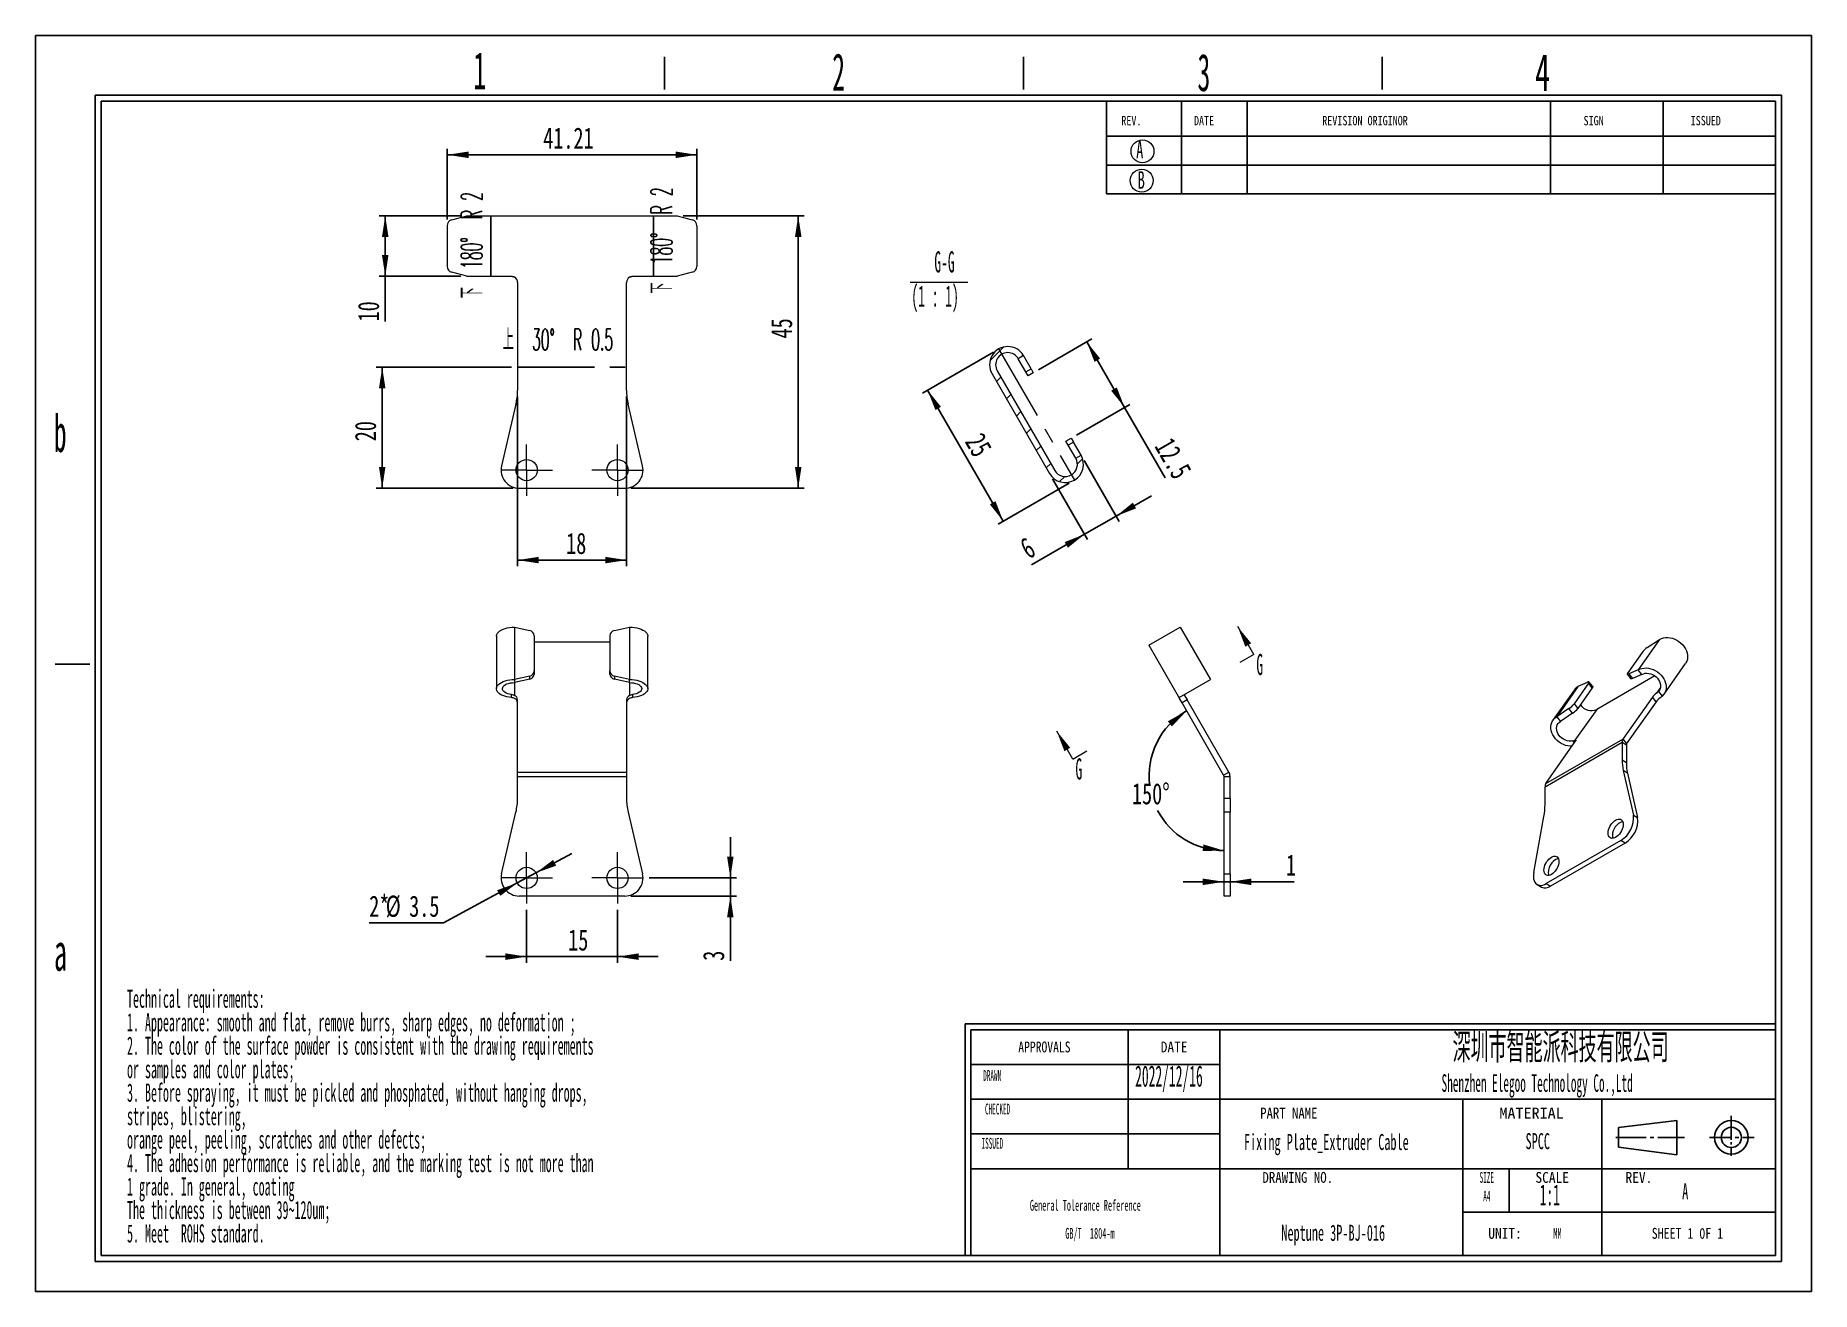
# Model space of a CAD drawing. Header units: millimetres. Extents: x 2 to 295, y 1 to 209.
import ezdxf

# ---------------------------------------------------------------- set-up
doc = ezdxf.new("R2010")
doc.units = ezdxf.units.MM
doc.linetypes.add('CENTER', pattern=[10.16, 6.35, -1.27, 1.27, -1.27])
doc.linetypes.add('CENTERX2', pattern=[20.32, 12.7, -2.54, 2.54, -2.54])
doc.layers.add('DIM', color=5, linetype='Continuous')
doc.layers.add('SLD-0', color=179, linetype='Continuous')
doc.layers.add('中心线', color=1, linetype='CENTER', lineweight=15)
doc.styles.add('SLDTEXTSTYLE0', font='TXT', dxfattribs={"width": 0.56})
doc.styles.add('SLDTEXTSTYLE1', font='TXT', dxfattribs={"width": 0.469})
doc.styles.add('SLDTEXTSTYLE10', font='TXT', dxfattribs={"width": 1.089})
doc.styles.add('SLDTEXTSTYLE11', font='TXT', dxfattribs={"width": 0.56, "bigfont": 'bigfont'})
doc.styles.add('SLDTEXTSTYLE12', font='TXT', dxfattribs={"width": 0.805625})
doc.styles.add('SLDTEXTSTYLE13', font='TXT', dxfattribs={"width": 0.7})
doc.styles.add('SLDTEXTSTYLE14', font='TXT', dxfattribs={"width": 0.480923, "bigfont": 'bigfont'})
doc.styles.add('SLDTEXTSTYLE15', font='TXT', dxfattribs={"width": 0.481917, "bigfont": 'bigfont'})
doc.styles.add('SLDTEXTSTYLE2', font='TXT', dxfattribs={"width": 0.484})
doc.styles.add('SLDTEXTSTYLE3', font='TXT', dxfattribs={"width": 0.40535})
doc.styles.add('SLDTEXTSTYLE4', font='TXT', dxfattribs={"width": 0.6})
doc.styles.add('SLDTEXTSTYLE5', font='TXT', dxfattribs={"width": 0.5025})
doc.styles.add('SLDTEXTSTYLE6', font='TXT', dxfattribs={"width": 0.9075})
doc.styles.add('SLDTEXTSTYLE7', font='TXT', dxfattribs={"width": 0.870455})
doc.styles.add('SLDTEXTSTYLE8', font='TXT', dxfattribs={"width": 0.7865})
doc.styles.add('SLDTEXTSTYLE9', font='TXT', dxfattribs={"width": 0.862222})
doc.dimstyles.new('SLDDIMSTYLE0', dxfattribs={"dimtxt": 3.5, "dimasz": 3.5, "dimexe": 0, "dimexo": 0.0625, "dimgap": 0.875, "dimtad": 2, "dimrnd": 1e-09, "dimzin": 12, "dimdsep": 46, "dimtxsty": 'SLDTEXTSTYLE1', "dimsah": 1, "dimcen": 0.09, "dimadec": 0, "dimazin": 3, "dimtfac": 1, "dimtmove": 0, "dimatfit": 0, "dimfxl": 0, "dimfrac": 2, "dimtolj": 1, "dimtzin": 12, "dimarcsym": 0})
doc.dimstyles.new('SLDDIMSTYLE1', dxfattribs={"dimtxt": 3.5, "dimasz": 3.5, "dimexe": 0, "dimexo": 0.0625, "dimgap": 0.875, "dimtad": 0, "dimtih": 1, "dimtoh": 1, "dimrnd": 1e-09, "dimzin": 12, "dimdsep": 46, "dimtxsty": 'SLDTEXTSTYLE1', "dimsah": 1, "dimcen": 0, "dimadec": 0, "dimazin": 3, "dimtfac": 1, "dimtmove": 0, "dimatfit": 3, "dimfxl": 0, "dimfrac": 2, "dimtolj": 1, "dimtzin": 12, "dimarcsym": 0})
doc.dimstyles.new('SLDDIMSTYLE2', dxfattribs={"dimtxt": 3.5, "dimasz": 3.5, "dimexe": 0, "dimexo": 0.0625, "dimgap": 0.875, "dimtad": 0, "dimtih": 1, "dimtoh": 1, "dimdec": 4, "dimzin": 12, "dimdsep": 46, "dimtxsty": 'SLDTEXTSTYLE1', "dimsah": 1, "dimcen": 0.09, "dimadec": 1, "dimazin": 3, "dimtfac": 1, "dimtdec": 1, "dimtofl": 0, "dimtmove": 0, "dimatfit": 3, "dimfxl": 0, "dimfrac": 2, "dimtolj": 1, "dimtzin": 12, "dimarcsym": 0})
doc.dimstyles.new('SLDDIMSTYLE3', dxfattribs={"dimtxt": 3.5, "dimasz": 3.5, "dimexe": 0, "dimexo": 0.0625, "dimgap": 0.875, "dimtad": 2, "dimrnd": 1e-09, "dimzin": 12, "dimdsep": 46, "dimtxsty": 'SLDTEXTSTYLE1', "dimsah": 1, "dimcen": 0.09, "dimadec": 0, "dimazin": 3, "dimtfac": 1, "dimtofl": 0, "dimtmove": 0, "dimatfit": 3, "dimfxl": 0, "dimfrac": 2, "dimtolj": 1, "dimtzin": 12, "dimarcsym": 0})

# ---------------------------------------------------------------- blocks, each defined once
blk = doc.blocks.new('SW_NOTE_0')
at = {"layer": 'SLD-0', "color": 0, "char_height": 3, "attachment_point": 1, "style": 'SLDTEXTSTYLE2'}
for s, insert in [('Technical requirements:', (0, 3.87)), ('1. Appearance: smooth and flat, remove burrs, sharp edges, no deformation ;', (0, -0.01)), ('2. The color of the surface powder is consistent with the drawing requirements', (0, -3.88)), ('or samples and color plates;', (0, -7.76)), ('3. Before spraying, it must be pickled and phosphated, without hanging drops,', (0, -11.63)), ('stripes, blistering,', (0, -15.51)), ('orange peel, peeling, scratches and other defects;', (0, -19.38)), ('4. The adhesion performance is reliable, and the marking test is not more than', (0, -23.26)), ('1 grade. In general, coating', (0, -27.13)), ('The thickness is between 39~120um;', (0, -31.01)), ('5. Meet  ROHS standard.', (0, -34.88))]:
    blk.add_mtext(s, dxfattribs=dict(at, insert=insert))
blk = doc.blocks.new('SW_NOTE_1')
at = {"layer": 'SLD-0', "color": 0, "char_height": 1.7927, "attachment_point": 2, "style": 'SLDTEXTSTYLE2'}
for s, insert in [('General Tolerance Reference', (12.75, 2.31)), ('GB/T  1804-m', (13.51, -2.32))]:
    blk.add_mtext(s, dxfattribs=dict(at, insert=insert))
blk = doc.blocks.new('_D')
at = {"layer": 'DIM'}
for p, q in [((82.92, 64.33), (82.92, 55.58)), ((97.92, 64.33), (97.92, 55.58)), ((82.92, 56.58), (76.19, 56.58)), ((82.92, 56.58), (97.92, 56.58)), ((97.92, 56.58), (104.65, 56.58))]:
    blk.add_line(p, q, dxfattribs=at)
for points in [[(82.92, 56.58), (79.42, 57.12), (79.42, 56.04)], [(97.92, 56.58), (101.42, 56.04), (101.42, 57.12)]]:
    blk.add_solid(points, dxfattribs=at)
at = {"layer": 'DIM', "insert": (89.78, 61.09), "char_height": 3.5, "attachment_point": 1, "style": 'SLDTEXTSTYLE13'}
blk.add_mtext('15', dxfattribs=at)
blk = doc.blocks.new('_D_1')
at = {"layer": 'DIM'}
for p, q in [((84.46, 70.41), (90.38, 73.61)), ((84.46, 70.41), (81.38, 68.75)), ((81.38, 68.75), (69.19, 62.15)), ((69.19, 62.15), (56.92, 62.15))]:
    blk.add_line(p, q, dxfattribs=at)
for points in [[(84.46, 70.41), (87.79, 71.6), (87.28, 72.55)], [(81.38, 68.75), (78.05, 67.55), (78.56, 66.61)]]:
    blk.add_solid(points, dxfattribs=at)
at = {"layer": 'DIM', "char_height": 3.5, "attachment_point": 1, "style": 'SLDTEXTSTYLE13'}
for s, insert in [('2*', (56.92, 66.66)), ('%%c', (59.65, 66.66)), ('3.5', (63.52, 66.66))]:
    blk.add_mtext(s, dxfattribs=dict(at, insert=insert))
blk = doc.blocks.new('_D_2')
at = {"layer": 'DIM'}
for p, q in [((116.56, 69.58), (116.56, 76.31)), ((103.17, 69.58), (117.56, 69.58)), ((116.56, 69.58), (116.56, 66.58)), ((100.14, 66.58), (117.56, 66.58)), ((116.56, 66.58), (116.56, 55.9))]:
    blk.add_line(p, q, dxfattribs=at)
for points in [[(116.56, 69.58), (117.09, 73.08), (116.02, 73.08)], [(116.56, 66.58), (116.02, 63.08), (117.09, 63.08)]]:
    blk.add_solid(points, dxfattribs=at)
at = {"layer": 'DIM', "insert": (112.04, 55.9), "char_height": 3.5, "attachment_point": 1, "rotation": 90, "style": 'SLDTEXTSTYLE13'}
blk.add_mtext('3', dxfattribs=at)
blk = doc.blocks.new('SW_CENTERMARKSYMBOL_0')
at = {"layer": '中心线', "color": 0}
for p, q in [((0, 2.5), (0, 4.25)), ((-2.5, 0), (-4.25, 0)), ((0, 0), (-2.5, 0)), ((0, 0), (0, 2.5)), ((0, 0), (0, -2.5)), ((0, 0), (2.5, 0)), ((2.5, 0), (4.25, 0)), ((0, -2.5), (0, -4.25))]:
    blk.add_line(p, q, dxfattribs=at)
blk = doc.blocks.new('SW_CENTERMARKSYMBOL_1')
at = {"layer": '中心线', "color": 0}
for p, q in [((0, 2.5), (0, 4.25)), ((-2.5, 0), (-4.25, 0)), ((0, 0), (-2.5, 0)), ((0, 0), (0, 2.5)), ((0, 0), (0, -2.5)), ((0, 0), (2.5, 0)), ((2.5, 0), (4.25, 0)), ((0, -2.5), (0, -4.25))]:
    blk.add_line(p, q, dxfattribs=at)
blk = doc.blocks.new('_D_3')
at = {"layer": 'DIM'}
for p, q in [((198.09, 68.94), (191.36, 68.94)), ((199.09, 68.94), (198.09, 68.94)), ((199.09, 68.94), (209.69, 68.94))]:
    blk.add_line(p, q, dxfattribs=at)
for points in [[(198.09, 68.94), (194.59, 69.47), (194.59, 68.4)], [(199.09, 68.94), (202.59, 68.4), (202.59, 69.47)]]:
    blk.add_solid(points, dxfattribs=at)
at = {"layer": 'DIM', "insert": (208.33, 73.45), "char_height": 3.5, "attachment_point": 1, "style": 'SLDTEXTSTYLE13'}
blk.add_mtext('1', dxfattribs=at)
blk = doc.blocks.new('_D_4')
at = {"layer": 'DIM'}
for start, end in [(120, 187.7012), (207.6082, 270)]:
    blk.add_arc((198.09, 86.45), 12.37, start, end, dxfattribs=at)
for points in [[(191.91, 97.16), (188.81, 95.44), (189.48, 94.59)], [(198.09, 74.08), (194.7, 75.1), (194.55, 74.03)]]:
    blk.add_solid(points, dxfattribs=at)
at = {"layer": 'DIM', "insert": (182.89, 85.23), "char_height": 3.5, "attachment_point": 1, "style": 'SLDTEXTSTYLE13'}
blk.add_mtext('150°', dxfattribs=at)
blk = doc.blocks.new('_D_5')
at = {"layer": 'DIM'}
for p, q in [((160.01, 156.41), (148.27, 149.64)), ((161.63, 128.49), (149.13, 150.14)), ((172.51, 134.76), (160.77, 127.99))]:
    blk.add_line(p, q, dxfattribs=at)
for points in [[(149.13, 150.14), (150.42, 146.84), (151.35, 147.37)], [(161.63, 128.49), (160.35, 131.79), (159.42, 131.25)]]:
    blk.add_solid(points, dxfattribs=at)
at = {"layer": 'DIM', "insert": (158.24, 143.38), "char_height": 3.5, "attachment_point": 1, "rotation": 300, "style": 'SLDTEXTSTYLE13'}
blk.add_mtext('25', dxfattribs=at)
blk = doc.blocks.new('_D_6')
at = {"layer": 'DIM'}
for p, q in [((174.97, 138.5), (180.77, 128.45)), ((169.77, 135.5), (175.57, 125.45)), ((180.27, 129.32), (186.1, 132.69)), ((175.07, 126.32), (180.27, 129.32)), ((175.07, 126.32), (166.3, 121.26))]:
    blk.add_line(p, q, dxfattribs=at)
for points in [[(180.27, 129.32), (183.57, 130.6), (183.03, 131.54)], [(175.07, 126.32), (171.77, 125.04), (172.31, 124.1)]]:
    blk.add_solid(points, dxfattribs=at)
at = {"layer": 'DIM', "insert": (164.05, 125.17), "char_height": 3.5, "attachment_point": 1, "rotation": 30, "style": 'SLDTEXTSTYLE13'}
blk.add_mtext('6', dxfattribs=at)
blk = doc.blocks.new('_D_7')
at = {"layer": 'DIM'}
for p, q in [((167.46, 153.5), (176.28, 158.59)), ((181.67, 147.27), (175.42, 158.09)), ((173.71, 142.68), (182.53, 147.77)), ((181.67, 147.27), (188.37, 135.65))]:
    blk.add_line(p, q, dxfattribs=at)
for points in [[(175.42, 158.09), (176.7, 154.79), (177.63, 155.33)], [(181.67, 147.27), (180.38, 150.57), (179.45, 150.03)]]:
    blk.add_solid(points, dxfattribs=at)
at = {"layer": 'DIM', "insert": (189.56, 142.62), "char_height": 3.5, "attachment_point": 1, "rotation": 300, "style": 'SLDTEXTSTYLE13'}
blk.add_mtext('12.5', dxfattribs=at)
blk = doc.blocks.new('SW_NOTE_2')
at = {"color": 0, "linetype": 'Continuous', "lineweight": 0}
blk.add_line((-2.72, -0.57), (6.81, -0.57), dxfattribs=at)
at = {"color": 0, "linetype": 'Continuous', "lineweight": 0, "char_height": 3.5, "attachment_point": 2, "style": 'SLDTEXTSTYLE1'}
for s, insert in [('G-G', (2.93, 4.51)), ('(1 : 1)', (1.38, -1.14))]:
    blk.add_mtext(s, dxfattribs=dict(at, insert=insert))
blk = doc.blocks.new('_D_8')
at = {"layer": 'DIM'}
for p, q in [((108.77, 178.92), (128.77, 178.92)), ((127.77, 133.92), (127.77, 178.92)), ((100.14, 133.92), (128.77, 133.92))]:
    blk.add_line(p, q, dxfattribs=at)
for points in [[(127.77, 178.92), (127.23, 175.42), (128.31, 175.42)], [(127.77, 133.92), (128.31, 137.42), (127.23, 137.42)]]:
    blk.add_solid(points, dxfattribs=at)
at = {"layer": 'DIM', "insert": (123.26, 158.65), "char_height": 3.5, "attachment_point": 1, "rotation": 90, "style": 'SLDTEXTSTYLE13'}
blk.add_mtext('45', dxfattribs=at)
blk = doc.blocks.new('_D_9')
at = {"layer": 'DIM'}
for p, q in [((69.82, 178.28), (69.82, 189.98)), ((69.82, 188.98), (111.02, 188.98)), ((111.02, 178.28), (111.02, 189.98))]:
    blk.add_line(p, q, dxfattribs=at)
for points in [[(69.82, 188.98), (73.32, 188.44), (73.32, 189.52)], [(111.02, 188.98), (107.52, 189.52), (107.52, 188.44)]]:
    blk.add_solid(points, dxfattribs=at)
at = {"layer": 'DIM', "insert": (85.65, 193.49), "char_height": 3.5, "attachment_point": 1, "style": 'SLDTEXTSTYLE13'}
blk.add_mtext('41.21', dxfattribs=at)
blk = doc.blocks.new('_D_10')
at = {"layer": 'DIM'}
for p, q in [((81.42, 149.07), (81.42, 121.06)), ((99.42, 149.07), (99.42, 121.06)), ((81.42, 122.06), (99.42, 122.06))]:
    blk.add_line(p, q, dxfattribs=at)
for points in [[(81.42, 122.06), (84.92, 121.52), (84.92, 122.59)], [(99.42, 122.06), (95.92, 122.59), (95.92, 121.52)]]:
    blk.add_solid(points, dxfattribs=at)
at = {"layer": 'DIM', "insert": (89.44, 126.57), "char_height": 3.5, "attachment_point": 1, "style": 'SLDTEXTSTYLE13'}
blk.add_mtext('18', dxfattribs=at)
blk = doc.blocks.new('_D_11')
at = {"layer": 'DIM'}
for p, q in [((80.42, 153.92), (58.07, 153.92)), ((59.07, 133.92), (59.07, 153.92)), ((80.7, 133.92), (58.07, 133.92))]:
    blk.add_line(p, q, dxfattribs=at)
for points in [[(59.07, 153.92), (58.53, 150.42), (59.6, 150.42)], [(59.07, 133.92), (59.6, 137.42), (58.53, 137.42)]]:
    blk.add_solid(points, dxfattribs=at)
at = {"layer": 'DIM', "insert": (54.55, 141.68), "char_height": 3.5, "attachment_point": 1, "rotation": 90, "style": 'SLDTEXTSTYLE13'}
blk.add_mtext('20', dxfattribs=at)
blk = doc.blocks.new('_D_12')
at = {"layer": 'DIM'}
for p, q in [((72.07, 178.92), (58.57, 178.92)), ((59.57, 168.92), (59.57, 178.92)), ((72.07, 168.92), (58.57, 168.92)), ((59.57, 168.92), (59.57, 161.46))]:
    blk.add_line(p, q, dxfattribs=at)
for points in [[(59.57, 178.92), (59.03, 175.42), (60.1, 175.42)], [(59.57, 168.92), (60.1, 172.42), (59.03, 172.42)]]:
    blk.add_solid(points, dxfattribs=at)
at = {"layer": 'DIM', "insert": (55.05, 161.46), "char_height": 3.5, "attachment_point": 1, "rotation": 90, "style": 'SLDTEXTSTYLE13'}
blk.add_mtext('10', dxfattribs=at)
blk = doc.blocks.new('SW_CENTERMARKSYMBOL_2')
at = {"layer": '中心线', "color": 0}
for p, q in [((0, 2.5), (0, 4.25)), ((0, 0), (-2.5, 0)), ((0, 0), (0, 2.5)), ((0, 0), (0, -2.5)), ((0, 0), (2.5, 0)), ((2.5, 0), (4.25, 0)), ((-2.5, 0), (-4.25, 0)), ((0, -2.5), (0, -4.25))]:
    blk.add_line(p, q, dxfattribs=at)
blk = doc.blocks.new('SW_CENTERMARKSYMBOL_3')
at = {"layer": '中心线', "color": 0}
for p, q in [((0, 2.5), (0, 4.25)), ((-2.5, 0), (-4.25, 0)), ((0, 0), (-2.5, 0)), ((0, 0), (0, 2.5)), ((0, 0), (0, -2.5)), ((0, 0), (2.5, 0)), ((2.5, 0), (4.25, 0)), ((0, -2.5), (0, -4.25))]:
    blk.add_line(p, q, dxfattribs=at)

msp = doc.modelspace()

# ---------------------------------------------------------------- hatches: boundary and pattern name
at = {"linetype": 'Continuous', "lineweight": 0}
h = msp.add_hatch(dxfattribs=at)
h.set_pattern_fill('ANSI31', angle=3e-322, style=0)
edge = h.paths.add_edge_path(flags=0)
edge.add_arc((162.37196, 154.31568), 3, 30, 210)
edge.add_line((159.77389, 152.81568), (169.27389, 136.36119))
edge.add_arc((171.87196, 137.86119), 3, 210, 390)
edge.add_line((174.47004, 139.36119), (173.60401, 138.86119))
edge.add_arc((171.87196, 137.86119), 2, -150, 30, ccw=False)
edge.add_line((170.13991, 136.86119), (160.63991, 153.31568))
edge.add_arc((162.37196, 154.31568), 2, 30, 210, ccw=False)
edge.add_line((164.10401, 155.31568), (164.97004, 155.81568))

# ---------------------------------------------------------------- linework, layer by layer
at = {"color": 7, "linetype": 'Continuous', "lineweight": 15}
for p, q in [((70.55632, 178.24337), (73.06514, 178.91561)), ((73.06514, 178.91561), (107.7731, 178.91561)), ((107.7731, 178.91561), (110.28192, 178.24337)), ((69.81514, 177.27745), (69.81514, 170.55377)), ((111.0231, 177.27745), (111.0231, 170.55377)), ((73.06514, 168.91561), (70.55632, 169.58785)), ((73.06514, 168.91561), (80.41573, 168.91561)), ((81.41912, 167.91561), (81.41912, 150.06681)), ((99.41912, 150.06681), (99.41912, 167.91561)), ((100.42251, 168.91561), (107.7731, 168.91561)), ((110.28192, 169.58785), (107.7731, 168.91561)), ((164.97004, 155.81568), (164.10401, 155.31568)), ((166.22445, 153.64297), (164.97004, 155.81568)), ((159.77389, 152.81568), (169.27389, 136.36119)), ((160.63991, 153.31568), (170.13991, 136.86119)), ((165.35842, 153.14297), (164.10401, 155.31568)), ((165.35842, 153.14297), (166.22445, 153.64297)), ((165.72901, 152.50109), (165.35842, 153.14297)), ((166.59504, 153.00109), (165.72901, 152.50109)), ((166.22445, 153.64297), (166.59504, 153.00109)), ((81.15753, 147.79452), (78.77818, 137.5973)), ((102.06006, 137.5973), (99.68071, 147.79452)), ((171.97901, 141.67578), (172.84504, 142.17578)), ((172.3496, 141.03389), (171.97901, 141.67578)), ((173.21563, 141.53389), (172.3496, 141.03389)), ((173.60401, 138.86119), (172.3496, 141.03389)), ((172.84504, 142.17578), (173.21563, 141.53389)), ((174.47004, 139.36119), (173.21563, 141.53389)), ((173.60401, 138.86119), (174.47004, 139.36119)), ((81.69971, 133.91561), (99.13854, 133.91561)), ((77.91912, 109.49079), (77.91912, 100.83054)), ((80.91912, 110.99079), (80.91912, 102.33054)), ((80.91912, 110.99079), (83.42794, 110.40862)), ((84.16912, 109.5721), (84.16912, 103.74923)), ((96.66912, 109.5721), (96.66912, 103.74923)), ((97.4103, 110.40862), (99.91912, 110.99079)), ((99.91912, 110.99079), (99.91912, 102.33054)), ((102.91912, 100.83054), (102.91912, 109.49079)), ((185.65354, 107.99079), (190.8497, 110.99079)), ((190.8497, 110.99079), (195.8497, 102.33054)), ((270.00696, 108.9719), (266.47143, 103.94147)), ((267.99529, 107.60963), (270.00696, 108.9719)), ((96.66912, 108.49079), (84.16912, 108.49079)), ((185.65354, 107.99079), (190.72053, 99.21451)), ((267.12969, 106.82117), (264.75251, 103.43888)), ((83.42794, 102.91271), (80.91912, 102.33054)), ((83.42794, 102.41271), (83.42794, 102.91271)), ((84.16912, 103.74923), (84.16912, 103.24923)), ((96.66912, 103.24923), (96.66912, 103.74923)), ((99.91912, 102.33054), (97.4103, 102.91271)), ((97.4103, 102.91271), (97.4103, 102.41271)), ((269.22178, 102.94212), (259.63379, 97.4071)), ((264.68022, 103.22055), (265.29259, 102.45876)), ((266.47143, 103.94147), (264.9351, 103.25553)), ((264.9351, 103.25553), (265.54747, 102.49374)), ((267.0838, 103.17969), (265.54747, 102.49374)), ((267.0838, 103.17969), (266.47143, 103.94147)), ((270.76297, 99.93107), (274.29851, 104.9615)), ((80.41912, 99.35152), (80.41912, 99.86229)), ((83.42794, 102.41271), (80.91912, 101.83054)), ((80.91912, 102.33054), (80.91912, 101.83054)), ((80.91912, 101.83054), (80.91912, 99.71451)), ((99.91912, 101.83054), (97.4103, 102.41271)), ((99.91912, 101.83054), (99.91912, 102.33054)), ((99.91912, 101.83054), (99.91912, 99.71451)), ((100.41912, 99.86229), (100.41912, 99.35152)), ((190.68988, 99.35152), (195.8497, 102.33054)), ((255.95462, 100.65571), (252.41909, 95.62528)), ((256.57193, 101.21603), (253.0364, 96.1856)), ((258.29085, 101.71862), (255.91367, 98.33632)), ((258.90322, 100.95684), (256.52605, 97.57454)), ((256.57193, 101.21603), (258.10826, 101.90197)), ((258.90322, 100.95684), (258.29085, 101.71862)), ((258.97551, 101.17516), (258.36314, 101.93695)), ((270.1569, 101.01983), (269.48592, 100.06515)), ((269.84795, 100.38503), (270.47352, 99.60683)), ((81.41912, 87.06688), (81.41912, 98.96451)), ((99.41912, 98.96451), (99.41912, 87.06688)), ((191.15354, 98.46451), (190.72053, 99.21451)), ((192.01957, 98.96451), (191.15354, 98.46451)), ((198.02264, 86.56688), (191.15354, 98.46451)), ((191.58656, 99.71451), (192.01957, 98.96451)), ((198.88867, 87.06688), (192.01957, 98.96451)), ((255.04807, 97.54787), (253.0364, 96.1856)), ((255.66044, 96.78608), (255.04807, 97.54787)), ((255.91367, 98.33632), (256.52605, 97.57454)), ((259.63379, 97.4071), (256.05089, 92.30927)), ((268.82618, 99.4254), (263.969, 92.51449)), ((269.43855, 98.66361), (264.58137, 91.75271)), ((269.43855, 98.66361), (268.82618, 99.4254)), ((253.0364, 96.1856), (253.64877, 95.42381)), ((255.66044, 96.78608), (253.64877, 95.42381)), ((251.09897, 84.63645), (263.82689, 91.98412)), ((251.24107, 85.16682), (263.969, 92.51449)), ((251.24107, 85.16682), (256.09826, 92.07773)), ((255.9689, 91.89367), (255.70582, 92.22095)), ((263.82689, 91.98412), (263.82689, 89.05519)), ((263.82689, 91.98412), (264.534, 91.57592)), ((263.969, 92.51449), (264.58137, 91.75271)), ((264.534, 91.57592), (264.534, 88.64699)), ((263.82689, 89.05519), (264.534, 88.64699)), ((81.41912, 86.31688), (81.41912, 87.06688)), ((81.41912, 87.06688), (99.41912, 87.06688)), ((81.41912, 82.72989), (81.41912, 86.31688)), ((81.41912, 86.31688), (99.41912, 86.31688)), ((99.41912, 87.06688), (99.41912, 86.31688)), ((99.41912, 86.31688), (99.41912, 82.72989)), ((198.02264, 86.56688), (198.88867, 87.06688)), ((198.08963, 86.31688), (199.08963, 86.31688)), ((198.08963, 82.72989), (198.08963, 86.31688)), ((199.08963, 82.72989), (199.08963, 86.31688)), ((264.01186, 87.30655), (265.69432, 79.95137)), ((264.71897, 86.89835), (264.01186, 87.30655)), ((264.71897, 86.89835), (266.40143, 79.54316)), ((198.08963, 82.72989), (199.08963, 82.72989)), ((198.08963, 80.45759), (198.08963, 82.72989)), ((199.08963, 82.72989), (199.08963, 80.45759)), ((251.09897, 81.70752), (251.09897, 84.63645)), ((78.77818, 70.26037), (81.15753, 80.45759)), ((99.68071, 80.45759), (102.06006, 70.26037)), ((199.08963, 80.45759), (198.08963, 80.45759)), ((198.08963, 70.26037), (198.08963, 80.45759)), ((199.08963, 70.26037), (199.08963, 80.45759)), ((249.23155, 70.44761), (250.914, 79.74532)), ((265.69432, 79.95137), (266.40143, 79.54316)), ((263.62849, 75.75254), (251.29737, 68.63394)), ((264.3356, 75.34434), (252.00448, 68.22573)), ((264.3356, 75.34434), (263.62849, 75.75254)), ((198.08963, 70.26037), (199.08963, 70.26037)), ((198.08963, 66.57868), (198.08963, 70.26037)), ((199.08963, 70.26037), (199.08963, 66.57868)), ((249.7975, 68.48541), (250.5046, 68.07721)), ((251.29737, 68.63394), (252.00448, 68.22573)), ((99.13854, 66.57868), (81.69971, 66.57868)), ((199.08963, 66.57868), (198.08963, 66.57868))]:
    msp.add_line(p, q, dxfattribs=at)
at = {"color": 7, "linetype": 'CENTERX2'}
for p, q in [((76.99213, 168.91561), (76.99213, 178.91561)), ((103.84611, 178.91561), (103.84611, 168.91561)), ((81.41912, 153.91561), (99.41912, 153.91561))]:
    msp.add_line(p, q, dxfattribs=at)
at = {"color": 7, "linetype": 'CENTERX2', "lineweight": 0}
msp.add_line((160.87196, 156.91375), (173.37196, 135.26312), dxfattribs=at)
at = {"color": 7, "linetype": 'Continuous', "lineweight": 0}
for p, q in [((203.00352, 106.4608), (200.34352, 111.06806)), ((203.00352, 106.4608), (200.69989, 105.1308)), ((173.12318, 89.20938), (170.46318, 93.81663)), ((173.12318, 89.20938), (175.42681, 90.53938))]:
    msp.add_line(p, q, dxfattribs=at)
at = {"color": 7, "linetype": 'Continuous', "lineweight": 15, "flags": 128}
for points in [[(77.91912, 109.49079), (77.92611, 109.59316), (77.98187, 109.79598), (78.09234, 109.99311), (78.25547, 110.18089), (78.46821, 110.35581), (78.72661, 110.51462), (79.02586, 110.65436), (79.36037, 110.77242), (79.72392, 110.86661), (80.10973, 110.93517), (80.51062, 110.97682), (80.91912, 110.99079)], [(99.91912, 110.99079), (100.32762, 110.97682), (100.72851, 110.93517), (101.11432, 110.86661), (101.47787, 110.77242), (101.81238, 110.65436), (102.11163, 110.51462), (102.37003, 110.35581), (102.58278, 110.18089), (102.7459, 109.99311), (102.85637, 109.79598), (102.91213, 109.59316), (102.91912, 109.49079)], [(270.00696, 108.9719), (270.31293, 109.11737), (270.64741, 109.21755), (271.00419, 109.27059), (271.37661, 109.27549), (271.75775, 109.23216), (272.14049, 109.14141), (272.5177, 109.00494), (272.88237, 108.82527), (273.2277, 108.60577), (273.54726, 108.35051), (273.83508, 108.06426), (274.08582, 107.75235), (274.2948, 107.42058), (274.45813, 107.07513), (274.57276, 106.72245), (274.63656, 106.3691), (274.64835, 106.02166), (274.60789, 105.68661), (274.51595, 105.37018), (274.37424, 105.07828), (274.29851, 104.9615)], [(264.75251, 103.43888), (264.70436, 103.36238), (264.67639, 103.29884), (264.66934, 103.24994), (264.6834, 103.217), (264.7182, 103.20088), (264.7728, 103.20203), (264.84575, 103.22041), (264.9351, 103.25553)], [(266.47143, 103.94147), (266.77409, 104.08567), (267.10476, 104.18553), (267.4574, 104.23924), (267.82556, 104.24581), (268.20254, 104.20512), (268.58146, 104.11792), (268.95539, 103.98579), (269.31752, 103.81116), (269.66124, 103.59719), (269.98027, 103.34781), (270.2688, 103.06755), (270.52156, 102.76154), (270.73393, 102.43536), (270.90205, 102.09496), (271.02284, 101.74655), (271.0941, 101.39649), (271.11452, 101.05117), (271.08375, 100.71688), (271.00233, 100.39974), (270.87175, 100.10552), (270.69441, 99.8396), (270.47352, 99.60683)], [(267.0838, 103.17969), (267.34061, 103.29581), (267.62531, 103.3647), (267.92969, 103.38436), (268.24499, 103.35424), (268.56211, 103.27519), (268.87193, 103.1495), (269.16552, 102.98079), (269.43443, 102.77392), (269.67089, 102.53484), (269.86811, 102.27045), (270.0204, 101.98836), (270.12337, 101.6967), (270.17406, 101.40387), (270.17101, 101.1183), (270.1143, 100.84823), (270.00557, 100.60144), (269.84795, 100.38503)], [(80.41912, 99.35152), (80.02501, 99.39871), (79.64721, 99.47202), (79.29262, 99.57013), (78.96771, 99.69124), (78.67842, 99.83314), (78.43001, 99.99324), (78.22702, 100.16861), (78.07316, 100.35607), (77.97123, 100.55218), (77.92309, 100.75338), (77.92963, 100.95598), (77.99072, 101.15629), (78.10524, 101.35066), (78.27112, 101.53554), (78.48531, 101.70755), (78.74392, 101.86356), (79.04222, 102.00072), (79.37477, 102.11652), (79.73551, 102.20886), (80.11784, 102.27604), (80.51479, 102.31685), (80.91912, 102.33054)], [(80.41912, 99.86229), (80.09882, 99.91852), (79.80216, 100.00102), (79.53767, 100.10742), (79.31299, 100.23465), (79.13457, 100.37905), (79.00756, 100.53645), (78.93563, 100.70233), (78.92083, 100.8719), (78.96361, 101.04028), (79.06272, 101.20261), (79.21531, 101.35423), (79.41698, 101.49076), (79.66193, 101.60827), (79.9431, 101.70338), (80.25239, 101.77334), (80.58088, 101.81613), (80.91912, 101.83054)], [(99.91912, 102.33054), (100.32345, 102.31685), (100.7204, 102.27604), (101.10274, 102.20886), (101.46347, 102.11652), (101.79602, 102.00072), (102.09432, 101.86356), (102.35293, 101.70755), (102.56712, 101.53554), (102.733, 101.35066), (102.84752, 101.15629), (102.90861, 100.95598), (102.91515, 100.75338), (102.86701, 100.55218), (102.76508, 100.35607), (102.61122, 100.16861), (102.40823, 99.99324), (102.15983, 99.83314), (101.87053, 99.69124), (101.54562, 99.57013), (101.19103, 99.47202), (100.81323, 99.39871), (100.41912, 99.35152)], [(99.91912, 101.83054), (100.25736, 101.81613), (100.58585, 101.77334), (100.89514, 101.70338), (101.17631, 101.60827), (101.42126, 101.49076), (101.62293, 101.35423), (101.77553, 101.20261), (101.87464, 101.04028), (101.91741, 100.8719), (101.90261, 100.70233), (101.83068, 100.53645), (101.70367, 100.37905), (101.52525, 100.23465), (101.30057, 100.10742), (101.03608, 100.00102), (100.73942, 99.91852), (100.41912, 99.86229)], [(258.29085, 101.71862), (258.339, 101.79511), (258.36697, 101.85866), (258.37402, 101.90756), (258.35996, 101.9405), (258.32516, 101.95662), (258.27056, 101.95547), (258.19761, 101.93709), (258.10826, 101.90197)], [(258.97551, 101.17516), (258.98639, 101.14577), (258.97934, 101.09687), (258.95137, 101.03333), (258.90322, 100.95684)], [(265.54747, 102.49374), (265.45812, 102.45862), (265.38517, 102.44024), (265.33057, 102.4391), (265.29577, 102.45521), (265.29259, 102.45876)], [(255.55743, 91.30823), (255.26708, 91.31598), (254.88901, 91.36786), (254.51066, 91.46596), (254.13893, 91.60848), (253.7806, 91.79282), (253.44222, 92.01562), (253.12996, 92.2728), (252.84951, 92.55969), (252.60599, 92.87103), (252.40386, 93.20116), (252.24679, 93.54404), (252.13765, 93.89343), (252.07844, 94.24294), (252.07023, 94.58619), (252.11318, 94.91693), (252.2065, 95.22911), (252.34848, 95.51705), (252.53655, 95.77548), (252.76725, 95.99969), (253.0364, 96.1856)], [(255.70582, 92.22095), (255.41047, 92.17587), (255.09965, 92.18046), (254.78232, 92.2346), (254.46762, 92.33673), (254.16461, 92.4839), (253.88202, 92.67187), (253.628, 92.89523), (253.40986, 93.14754), (253.23388, 93.42154), (253.10514, 93.70933), (253.02735, 94.00262), (253.00274, 94.29296), (253.03202, 94.57198), (253.11436, 94.83165), (253.24738, 95.06449), (253.42724, 95.26379), (253.64877, 95.42381)], [(256.05089, 92.30927), (256.10211, 92.31711), (256.14115, 92.31387), (256.16737, 92.29961), (256.1803, 92.27456), (256.17973, 92.23916), (256.16567, 92.19401), (256.13836, 92.1399), (256.09826, 92.07773)], [(261.5288, 76.99003), (261.5476, 77.24902), (261.60342, 77.52184), (261.69458, 77.80021), (261.8183, 78.07567), (261.97082, 78.33985), (262.14751, 78.58472), (262.34301, 78.80284), (262.55135, 78.98758), (262.76623, 79.13334), (262.98111, 79.23568), (263.18946, 79.29149), (263.38495, 79.29907), (263.56164, 79.25821), (263.71416, 79.17013), (263.83789, 79.03752), (263.92904, 78.8644), (263.98487, 78.65603), (264.00367, 78.41875), (263.98487, 78.15976), (263.92904, 77.88694), (263.83789, 77.60857), (263.71416, 77.33311), (263.56164, 77.06893), (263.38495, 76.82407), (263.18946, 76.60595), (262.98111, 76.4212), (262.76623, 76.27545), (262.55135, 76.17311), (262.34301, 76.1173), (262.14751, 76.10971), (261.97082, 76.15058), (261.8183, 76.23865), (261.69458, 76.37127), (261.60342, 76.54439), (261.5476, 76.75275), (261.5288, 76.99003)], [(249.23155, 70.44761), (249.18479, 70.08603), (249.17847, 69.74355), (249.21271, 69.42672), (249.28685, 69.1416), (249.39948, 68.89365), (249.54843, 68.68762), (249.73087, 68.52746), (249.94329, 68.41622), (250.18162, 68.35604), (250.44132, 68.34807), (250.7174, 68.39246), (251.00459, 68.48836), (251.29737, 68.63394)], [(253.39707, 72.29569), (253.37827, 72.0367), (253.32244, 71.76388), (253.23128, 71.48551), (253.10756, 71.21005), (252.95504, 70.94587), (252.77835, 70.70101), (252.58286, 70.48288), (252.37451, 70.29814), (252.15963, 70.15238), (251.94475, 70.05005), (251.7364, 69.99424), (251.54091, 69.98665), (251.36422, 70.02751), (251.2117, 70.11559), (251.08798, 70.24821), (250.99682, 70.42133), (250.94099, 70.62969), (250.92219, 70.86697), (250.94099, 71.12596), (250.99682, 71.39878), (251.08798, 71.67715), (251.2117, 71.95261), (251.36422, 72.21679), (251.54091, 72.46166), (251.7364, 72.67978), (251.94475, 72.86452), (252.15963, 73.01028), (252.37451, 73.11261), (252.58286, 73.16843), (252.77835, 73.17601), (252.95504, 73.13515), (253.10756, 73.04707), (253.23128, 72.91446), (253.32244, 72.74134), (253.37827, 72.53297), (253.39707, 72.29569)]]:
    msp.add_lwpolyline(points, dxfattribs=at)
at = {"color": 7, "linetype": 'Continuous', "lineweight": 15}
for centre in [(82.91912, 136.91561), (97.91912, 136.91561), (82.91912, 69.57868), (97.91912, 69.57868)]:
    msp.add_circle(centre, 1.75, dxfattribs=at)
for centre, radius, start, end in [((70.81514, 177.27745), 1, 105, 180), ((110.0231, 177.27745), 1, 0, 75), ((70.81514, 170.55377), 1, 180, 255), ((110.0231, 170.55377), 1, 285, 0), ((80.41912, 167.91561), 1, 0, 60), ((100.41912, 167.91561), 1, 120, 180), ((162.37196, 154.31568), 3, 30, 210), ((162.37196, 154.31568), 2, 30, 210), ((71.41912, 150.06681), 10, 346.8659777, 0), ((109.41912, 150.06681), 10, 180, 193.1340223), ((171.87196, 137.86119), 3, 210, 30), ((171.87196, 137.86119), 2, 210, 30), ((81.69971, 136.91561), 3, 166.8659777, 270), ((99.13854, 136.91561), 3, 270, 13.1340223), ((83.27256, 109.52433), 0.89784, 3.0500658, 80.0339315), ((97.56569, 109.52433), 0.89784, 99.9660685, 176.9499342), ((270.02146, 104.51584), 3.69823, 123.2213819, 141.437944), ((83.27256, 103.797), 0.89784, 279.9660685, 356.9499342), ((83.27256, 103.297), 0.89784, 279.9660685, 356.9499342), ((97.56569, 103.797), 0.89784, 183.0500658, 260.0339315), ((97.56569, 103.297), 0.89784, 183.0500658, 260.0339315), ((257.52408, 99.5468), 1.92169, 119.7011219, 144.7567088), ((271.47809, 97.35068), 3.36706, 126.2752326, 141.9621919), ((80.56577, 98.93728), 0.85379, 1.8280109, 65.5521241), ((80.56577, 98.43728), 0.85379, 1.8280109, 65.5521241), ((100.27247, 98.93728), 0.85379, 114.4478759, 178.1719891), ((100.27247, 98.43728), 0.85379, 114.4478759, 178.1719891), ((253.0219, 100.64166), 3.69823, 303.2213819, 321.437944), ((253.63428, 99.87988), 3.69823, 303.2213819, 321.437944), ((258.75139, 99.40249), 2.1818, 214.2459261, 293.8560496), ((272.09046, 96.5889), 3.36706, 126.2752326, 141.9621919), ((264.74673, 92.02189), 0.92061, 147.6507959, 182.3514762), ((264.84061, 91.58851), 0.30687, 147.6507959, 182.3514762), ((271.68784, 89.00262), 7.86113, 179.6168011, 192.4597392), ((272.39495, 88.59441), 7.86113, 179.6168011, 192.4597392), ((197.58963, 86.31688), 0.5, 0, 30), ((197.58963, 86.31688), 1.5, 0, 30), ((252.01881, 84.67422), 0.92061, 147.6507959, 182.3514762), ((71.41912, 82.72989), 10, 346.8659777, 0), ((109.41912, 82.72989), 10, 180, 193.1340223), ((240.04107, 81.76009), 11.05803, 349.5020511, 359.727602), ((261.35599, 79.47822), 4.36405, 301.3812971, 6.2241927), ((262.0469, 79.07799), 4.3793, 301.5079581, 6.0975316), ((263.4068, 76.54947), 1.17135, 178.4171167, 201.8295242), ((264.6521, 76.58401), 2.4162, 107.6346558, 180.0516108), ((253.95588, 70.54438), 2.31033, 106.143224, 193.8621525), ((81.69971, 69.57868), 3, 166.8659777, 270), ((99.13854, 69.57868), 3, 270, 13.1340223), ((251.12646, 69.44496), 1.50248, 245.5509684, 305.7594901)]:
    msp.add_arc(centre, radius, start, end, dxfattribs=at)
for points, knots in [([(80.41573, 168.91561), (80.45214, 168.91381), (80.52394, 168.91027), (80.62931, 168.89268), (80.73043, 168.86582), (80.82774, 168.82971), (80.88866, 168.79766), (80.91912, 168.78163)], [0, 0, 0, 0, 0.207751244, 0.409724533, 0.607771796, 0.803856236, 1, 1, 1, 1]), ([(99.91912, 168.78163), (99.9513, 168.79809), (100.0149, 168.83062), (100.11463, 168.86757), (100.21573, 168.89452), (100.31856, 168.91164), (100.38781, 168.91428), (100.42251, 168.91561)], [0, 0, 0, 0, 0.205990917, 0.407074566, 0.605124931, 0.802102589, 1, 1, 1, 1])]:
    msp.add_open_spline(points, degree=3, knots=knots, dxfattribs=at)
for points in [[(80.41912, 99.86229), (80.59108, 99.84009), (80.76528, 99.79143), (80.91912, 99.71451)], [(99.91912, 99.71451), (100.07293, 99.79142), (100.24713, 99.84009), (100.41912, 99.86229)], [(191.57457, 99.86229), (191.53612, 99.84009), (191.54215, 99.79143), (191.58656, 99.71451)], [(269.48592, 100.06515), (269.62608, 100.17261), (269.75353, 100.28099), (269.84795, 100.38503)], [(80.91912, 99.21451), (80.7662, 99.29097), (80.59324, 99.3368), (80.41912, 99.35152)], [(100.41912, 99.35152), (100.24502, 99.3368), (100.07205, 99.29098), (99.91912, 99.21451)], [(190.72053, 99.21451), (190.67639, 99.29097), (190.66439, 99.3368), (190.68988, 99.35152)], [(270.47352, 99.60683), (270.36843, 99.51334), (270.23765, 99.41021), (270.09829, 99.30336)], [(255.70582, 92.22095), (255.8546, 92.25732), (255.97352, 92.29116), (256.05089, 92.30927)]]:
    msp.add_open_spline(points, degree=3, dxfattribs=at)
at = {"color": 7, "linetype": 'Continuous', "lineweight": 0}
for points in [[(200.34352, 111.06806), (201.60854, 107.75697), (202.57849, 108.31697)], [(170.46318, 93.81663), (171.72821, 90.50554), (172.69815, 91.06554)]]:
    msp.add_solid(points, dxfattribs=at)
at = {"layer": 'SLD-0'}
for p, q in [((1.81204, 208.67374), (295.10656, 208.67374)), ((1.81204, 1.29378), (1.81204, 208.67374)), ((295.10656, 208.67374), (295.10656, 1.29378)), ((12.67482, 7.21892), (12.67482, 197.81098)), ((12.67482, 197.81098), (289.18142, 197.81098)), ((252.01742, 197.81098), (252.01742, 182.51367)), ((270.59942, 197.81098), (270.59942, 182.51367)), ((289.18142, 197.81098), (289.18142, 7.21892)), ((289.18142, 7.21892), (12.67482, 7.21892)), ((295.10656, 1.29378), (1.81204, 1.29378))]:
    msp.add_line(p, q, dxfattribs=at)
at = {"layer": 'SLD-0', "color": 6, "linetype": 'Continuous'}
for p, q in [((105.70104, 199.78603), (105.70104, 205.16949)), ((164.95246, 199.78603), (164.95246, 205.16949)), ((224.20387, 199.78603), (224.20387, 205.16949)), ((11.6873, 6.2314), (11.6873, 198.7985)), ((11.6873, 198.7985), (290.16894, 198.7985)), ((290.16894, 198.7985), (290.16894, 6.2314)), ((10.80456, 104.8527), (5.06807, 104.8527)), ((290.16894, 6.2314), (11.6873, 6.2314))]:
    msp.add_line(p, q, dxfattribs=at)
at = {"layer": 'SLD-0', "color": 179, "linetype": 'Continuous'}
for p, q in [((178.65881, 197.81098), (178.65881, 182.51367)), ((191.05019, 197.81098), (191.05019, 182.51367)), ((201.88631, 197.81098), (201.88631, 182.51367)), ((178.65881, 192.07449), (289.18142, 192.07449)), ((178.65881, 187.29408), (289.18142, 187.29408)), ((178.65881, 182.51367), (289.18142, 182.51367)), ((289.18142, 45.4622), (155.32994, 45.4622)), ((155.32994, 45.4622), (155.32994, 7.21892)), ((289.18142, 44.50612), (156.28602, 44.50612)), ((156.28602, 44.50612), (156.28602, 7.21892)), ((182.28076, 44.50612), (182.28076, 21.56015)), ((197.39755, 44.50612), (197.39755, 7.21892)), ((197.39755, 38.76963), (156.28602, 38.76963)), ((289.18142, 33.03313), (156.28602, 33.03313)), ((237.55299, 33.03313), (237.55299, 7.21892)), ((260.49896, 7.21892), (260.49896, 33.03313)), ((263.2552, 28.35384), (272.88795, 29.53819)), ((272.88795, 23.84606), (272.88795, 29.53819)), ((281.86932, 26.34954), (281.86932, 30.31633)), ((197.39755, 27.29664), (156.28602, 27.29664)), ((262.78561, 26.73278), (267.83012, 26.73278)), ((263.2552, 25.10642), (263.2552, 28.35384)), ((268.46068, 26.73278), (269.09124, 26.73278)), ((269.72181, 26.73278), (274.13575, 26.73278)), ((281.86932, 26.73278), (278.26838, 26.73278)), ((282.49989, 26.73278), (283.13045, 26.73278)), ((283.76101, 26.73278), (285.6527, 26.73278)), ((263.2552, 25.10642), (272.88795, 23.84606)), ((281.86932, 25.96629), (281.86932, 25.58305)), ((281.86932, 25.19981), (281.86932, 23.66685)), ((289.18142, 21.56015), (156.28602, 21.56015)), ((245.20165, 21.56015), (245.20165, 14.38954)), ((237.55299, 14.38954), (289.18142, 14.38954))]:
    msp.add_line(p, q, dxfattribs=at)
at = {"layer": 'SLD-0', "lineweight": 0}
for centre in [(184.62211, 189.56356), (184.49936, 184.71491)]:
    msp.add_circle(centre, 1.89438, dxfattribs=at)
at = {"layer": 'SLD-0', "color": 179, "linetype": 'Continuous'}
for radius in [2.77145, 1.66896]:
    msp.add_circle((281.86932, 26.73278), radius, dxfattribs=at)

# ---------------------------------------------------------------- block references
at = {"color": 7, "linetype": 'Continuous', "lineweight": 0}
msp.add_blockref('SW_NOTE_2', (148.99492, 168.53915), dxfattribs=at)
at = {"layer": 'SLD-0', "color": 5}
msp.add_blockref('SW_NOTE_0', (16.92835, 47.2629), dxfattribs=at)
at = {"layer": 'SLD-0', "color": 179}
msp.add_blockref('SW_NOTE_1', (162.43788, 14.11087), dxfattribs=at)
at = {"layer": '中心线'}
for name, p in [('SW_CENTERMARKSYMBOL_3', (82.91912, 136.91561)), ('SW_CENTERMARKSYMBOL_2', (97.91912, 136.91561)), ('SW_CENTERMARKSYMBOL_0', (82.91912, 69.57868)), ('SW_CENTERMARKSYMBOL_1', (97.91912, 69.57868))]:
    msp.add_blockref(name, p, dxfattribs=at)

# ---------------------------------------------------------------- texts
at = {"color": 7, "linetype": 'Continuous', "lineweight": 0, "char_height": 3.5, "attachment_point": 2, "rotation": 90, "style": 'SLDTEXTSTYLE15'}
for insert in [(72.0802, 174.04252), (103.43399, 174.81392)]:
    msp.add_mtext('\\M+189BA  180\\M+1818B  R 2', dxfattribs=dict(at, insert=insert))
at = {"color": 7, "linetype": 'Continuous', "lineweight": 0, "char_height": 3.5}
for s, insert, attachment_point, style in [('\\M+18FE3  30\\M+1818B  R 0.5', (88.08226, 160.2164), 2, 'SLDTEXTSTYLE14'), ('2022/12/16', (183.41141, 38.60848), 1, 'SLDTEXTSTYLE1'), ('1:1', (250.21771, 19.00119), 1, 'SLDTEXTSTYLE1')]:
    msp.add_mtext(s, dxfattribs=dict(at, insert=insert, attachment_point=attachment_point, style=style))
at = {"color": 7, "linetype": 'Continuous', "char_height": 3.5, "attachment_point": 1, "style": 'SLDTEXTSTYLE1'}
for insert in [(203.43264, 106.57257), (173.5523, 89.32115)]:
    msp.add_mtext('G', dxfattribs=dict(at, insert=insert))
at = {"layer": 'SLD-0'}
for s, insert, char_height, attachment_point, style in [('1', (74.11098, 205.97118), 6.17202, 1, 'SLDTEXTSTYLE5'), ('2', (133.38806, 205.72756), 6.17202, 1, 'SLDTEXTSTYLE5'), ('3', (193.70665, 205.6655), 6.17202, 1, 'SLDTEXTSTYLE5'), ('4', (249.44054, 205.65931), 6.17202, 1, 'SLDTEXTSTYLE4'), ('A', (183.57784, 191.28619), 2.90344, 1, 'SLDTEXTSTYLE4'), ('B', (183.83189, 186.27119), 2.90344, 1, 'SLDTEXTSTYLE4'), ('b', (4.83464, 146.09178), 6.17202, 1, 'SLDTEXTSTYLE5'), ('a', (4.87979, 60.42344), 6.17202, 1, 'SLDTEXTSTYLE5'), ('\\M+1905B圳\\M+18E73\\M+19271\\M+1945C\\M+19468\\M+189C8\\M+18B5A\\M+1974C\\M+18CC0\\M+18CF6\\M+18E69', (253.67564, 43.94295), 4.8280804, 2, 'SLDTEXTSTYLE11'), ('Fixing Plate_Extruder Cable', (214.99025, 27.29906), 2.6458333, 2, 'SLDTEXTSTYLE0'), ('SPCC', (249.89923, 27.43833), 2.645833, 2, 'SLDTEXTSTYLE0'), ('A', (274.2584, 19.17374), 2.64583, 2, 'SLDTEXTSTYLE0'), ('Neptune 3P-BJ-016', (216.12218, 12.3037), 2.6458333, 2, 'SLDTEXTSTYLE0')]:
    msp.add_mtext(s, dxfattribs=dict(at, insert=insert, char_height=char_height, attachment_point=attachment_point, style=style))
at = {"layer": 'SLD-0', "color": 179}
for s, insert, char_height, attachment_point, style in [('REV.', (181.12883, 195.40006), 1.553633, 1, 'SLDTEXTSTYLE8'), ('DATE', (193.12647, 195.40006), 1.553633, 1, 'SLDTEXTSTYLE8'), ('REVISION ORIGINOR', (214.30816, 195.40006), 1.5536332, 1, 'SLDTEXTSTYLE8'), ('SIGN', (257.46638, 195.40006), 1.553633, 1, 'SLDTEXTSTYLE8'), ('ISSUED', (275.14813, 195.40006), 1.553633, 1, 'SLDTEXTSTYLE8'), ('APPROVALS', (168.42656, 42.5627), 1.792654, 2, 'SLDTEXTSTYLE8'), ('DATE', (189.84959, 42.5627), 1.792654, 2, 'SLDTEXTSTYLE6'), ('DRAWN', (159.80364, 37.85286), 1.792654, 2, 'SLDTEXTSTYLE3'), ('Shenzhen Elegoo Technology Co.,Ltd', (249.7983, 37.16468), 2.9104167, 2, 'SLDTEXTSTYLE1'), ('CHECKED', (160.69565, 32.31471), 1.792654, 2, 'SLDTEXTSTYLE3'), ('PART NAME', (208.79394, 31.64543), 1.792654, 2, 'SLDTEXTSTYLE9'), ('MATERIAL', (248.88016, 31.64543), 1.792654, 2, 'SLDTEXTSTYLE10'), ('ISSUED', (159.83697, 26.65442), 1.792654, 2, 'SLDTEXTSTYLE3'), ('DRAWING NO.', (210.26799, 21.02156), 1.7926537, 2, 'SLDTEXTSTYLE7'), ('SIZE', (241.47889, 21.02156), 1.792654, 2, 'SLDTEXTSTYLE3'), ('SCALE', (252.28894, 21.02156), 1.792654, 2, 'SLDTEXTSTYLE6'), ('REV.', (266.61015, 21.02156), 1.792654, 2, 'SLDTEXTSTYLE6'), ('A4', (241.48981, 17.95313), 1.792654, 2, 'SLDTEXTSTYLE3'), ('UNIT:', (244.49869, 11.7907), 1.792654, 2, 'SLDTEXTSTYLE6'), ('MM', (253.16086, 11.7907), 1.792654, 2, 'SLDTEXTSTYLE2'), ('SHEET 1 0F 1', (274.61997, 11.7907), 1.7926537, 2, 'SLDTEXTSTYLE12')]:
    msp.add_mtext(s, dxfattribs=dict(at, insert=insert, char_height=char_height, attachment_point=attachment_point, style=style))

# ---------------------------------------------------------------- dimensions: what is measured, and where the dimension line sits
at = {"layer": 'DIM'}
for base, p1, p2, angle, dimstyle, picture, middle in [((111.0231, 188.9826), (69.81514, 177.27745), (111.0231, 177.27745), 0, 'SLDDIMSTYLE3', '_D_9', (89.05457, 188.9826)), ((59.56514, 178.91561), (73.06514, 168.91561), (73.06514, 178.91561), 90, 'SLDDIMSTYLE3', '_D_12', (59.56514, 162.82081)), ((127.7731, 178.91561), (99.13854, 133.91561), (107.7731, 178.91561), 90, 'SLDDIMSTYLE3', '_D_8', (127.7731, 160.0135)), ((175.41597, 158.09386), (172.84504, 142.17578), (166.59504, 153.00109), 300, 'SLDDIMSTYLE3', '_D_7', (187.01057, 138.01142)), ((149.13362, 150.13662), (173.37196, 135.26312), (160.87196, 156.91375), 300, 'SLDDIMSTYLE3', '_D_5', (155.01603, 139.94798)), ((59.06514, 153.91561), (81.69971, 133.91561), (81.41912, 153.91561), 90, 'SLDDIMSTYLE3', '_D_11', (59.06514, 143.03675)), ((99.41912, 122.05531), (81.41912, 150.06681), (99.41912, 150.06681), 0, 'SLDDIMSTYLE0', '_D_10', (90.80311, 122.05531)), ((180.2673, 129.32005), (169.27389, 136.36119), (174.47004, 139.36119), 30, 'SLDDIMSTYLE0', '_D_6', (166.89241, 121.59805)), ((116.55627, 66.57868), (102.16912, 69.57868), (99.13854, 66.57868), 90, 'SLDDIMSTYLE0', '_D_2', (116.55627, 56.57868))]:
    dim = msp.add_linear_dim(base=base, p1=p1, p2=p2, angle=angle, dimstyle=dimstyle, dxfattribs=at)
    dim.commit()
    dim.dimension.update_dxf_attribs({"geometry": picture, "text_midpoint": middle, "dimtype": 160})
dim = msp.add_angular_dim_2l(base=(186.98919, 91.90078), line1=((198.08963, 80.45759), (198.08963, 70.26037)), line2=((185.65354, 107.99079), (198.02264, 86.56688)), dimstyle='SLDDIMSTYLE2', dxfattribs=at)
dim.commit()
dim.dimension.update_dxf_attribs({"geometry": '_D_4', "text_midpoint": (186.2881, 82.75691), "dimtype": 162})
dim = msp.add_diameter_dim_2p(p1=(81.37994, 68.74597), p2=(84.45831, 70.4114), text='2*<>', dimstyle='SLDDIMSTYLE1', dxfattribs=at)
dim.commit()
dim.dimension.update_dxf_attribs({"geometry": '_D_1', "text_midpoint": (62.26202, 64.68643), "dimtype": 163})
for base, p1, p2, picture, middle in [((198.08963, 68.93591), (199.08963, 66.57868), (198.08963, 66.57868), '_D_3', (209.00569, 68.93591)), ((97.91912, 56.57868), (82.91912, 65.32868), (97.91912, 65.32868), '_D', (91.13615, 56.57868))]:
    dim = msp.add_linear_dim(base=base, p1=p1, p2=p2, dimstyle='SLDDIMSTYLE0', dxfattribs=at)
    dim.commit()
    dim.dimension.update_dxf_attribs({"geometry": picture, "text_midpoint": middle, "dimtype": 160})

doc.saveas('drawing.dxf')
